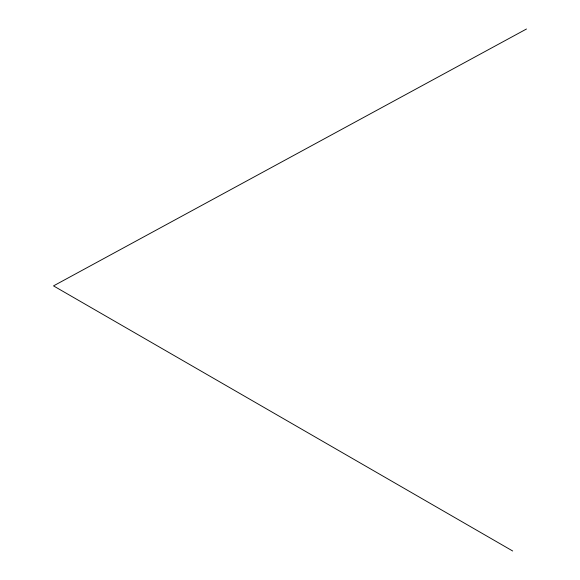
<?xml version="1.0" encoding="UTF-8"?>
<svg xmlns="http://www.w3.org/2000/svg" width="580" height="580" viewBox="0 0 580 580"><rect width="100%" height="100%" fill="white"/><g stroke="black" fill="none" stroke-linecap="round" stroke-linejoin="round"><path stroke-width="0.87" d="M526.495 29L53.505 285.889L512.691 551"/></g></svg>
